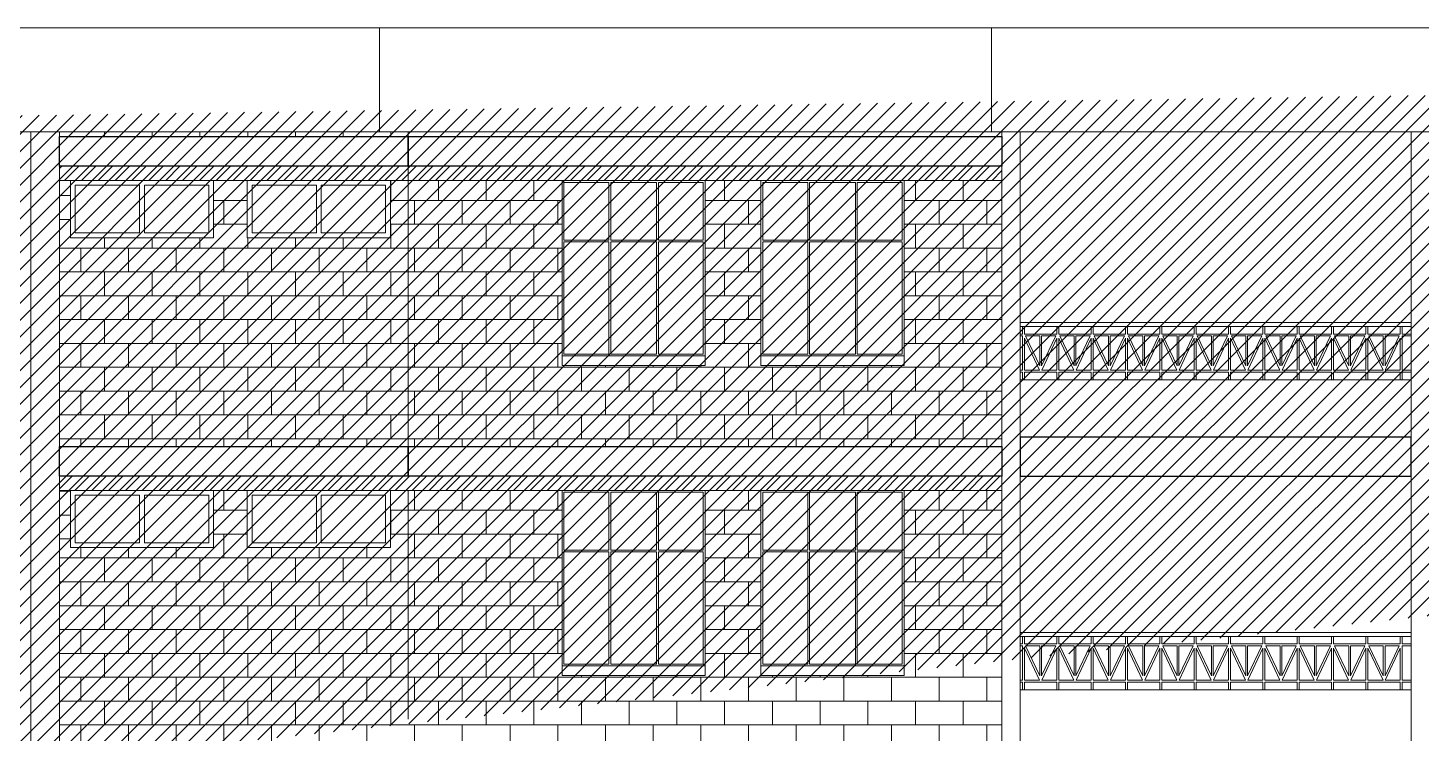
# Model space of a CAD drawing. Header units: millimetres. Extents: x 3614 to 12428, y -844 to 6844.
# Drawn here: x 5657.7 to 5672.3, y -467.08 to -459.69 of the extents above; entities that cross this region are included whole.
import ezdxf

# ---------------------------------------------------------------- set-up
doc = ezdxf.new("R2010")
doc.units = ezdxf.units.MM
doc.header["$LTSCALE"] = 40
doc.header["$MEASUREMENT"] = 0
doc.linetypes.add('DASHED', pattern=[0.75, 0.5, -0.25])
doc.layers.get('0').update_dxf_attribs({"linetype": 'CONTINUOUS', "lineweight": 20})
for name, color, linetype, lineweight in [('Beam', 254, 'CONTINUOUS', 25), ('CLL LEV.', 15, 'CONTINUOUS', 18), ('E2', 250, 'CONTINUOUS', 20), ('E3', 251, 'CONTINUOUS', 18), ('E4', 252, 'CONTINUOUS', 18), ('Hidden', 30, 'DASHED', 18), ('Railing', 23, 'CONTINUOUS', 18), ('Ventilator', 6, 'DASHED', 18), ('Window', 150, 'CONTINUOUS', 15)]:
    doc.layers.add(name, color=color, linetype=linetype, lineweight=lineweight)
pattern_1 = [(0, (0, -27.99403), (0, 0.25), []), (90, (0, -27.99403), (-0.5, 0), [0.25, -0.25]), (90, (0.25, -27.99403), (-0.5, 0), [-0.25, 0.25])]

# ---------------------------------------------------------------- blocks, each defined once
blk = doc.blocks.new('RTY')
at = {"layer": 'Ventilator', "linetype": 'ByBlock', "ltscale": 0.05}
for p, q in [((0, 0.6), (0, 0)), ((1.5, 0.6), (0, 0.6)), ((1.5, 0), (1.5, 0.6)), ((0.05, 0.55), (0.05, 0.05)), ((0.725, 0.55), (0.05, 0.55)), ((0.725, 0.55), (0.725, 0.05)), ((1.45, 0.55), (0.775, 0.55)), ((0.775, 0.55), (0.775, 0.05)), ((1.45, 0.05), (1.45, 0.55)), ((0, 0), (1.5, 0)), ((0.05, 0.05), (0.725, 0.05)), ((0.775, 0.05), (1.45, 0.05))]:
    blk.add_line(p, q, dxfattribs=at)
blk = doc.blocks.new('RET')
at = {"layer": 'CLL LEV.', "ltscale": 0.05}
blk.add_lwpolyline([(-0.05, -0.15), (1.45, -0.15), (1.45, -0.05), (-0.05, -0.05)], close=True, dxfattribs=at)
at = {"layer": 'Window', "ltscale": 0.05}
for points in [[(1.45, -0.05), (-0.05, -0.05), (-0.05, 1.79), (1.45, 1.79)], [(0.44, 1.165), (-0.03, 1.165), (-0.03, 1.77), (0.44, 1.77)], [(0.46, 1.165), (0.94, 1.165), (0.94, 1.77), (0.46, 1.77)], [(0.96, 1.77), (1.43, 1.77), (1.43, 1.165), (0.96, 1.165)], [(0.44, -0.03), (-0.03, -0.03), (-0.03, 1.145), (0.44, 1.145)], [(0.46, 1.145), (0.94, 1.145), (0.94, -0.03), (0.46, -0.03)], [(0.96, -0.03), (1.43, -0.03), (1.43, 1.145), (0.96, 1.145)]]:
    blk.add_lwpolyline(points, close=True, dxfattribs=at)

msp = doc.modelspace()

# ---------------------------------------------------------------- hatches: boundary and pattern name
at = {"layer": 'E3', "lineweight": 5, "ltscale": 0.05}
h = msp.add_hatch(dxfattribs=at)
h.set_pattern_fill('BRICK', color=256)
h.set_pattern_definition(pattern_1)
h.paths.add_polyline_path([(5663.2958, -464.0752), (5666.8808, -464.0752), (5666.8808, -463.2252), (5663.2958, -463.2252)])
h.paths.add_polyline_path([(5666.8808, -467.3252), (5667.9068, -467.3252), (5667.9068, -464.5352), (5666.8808, -464.5352)])
h.paths.add_polyline_path([(5663.2958, -467.3252), (5666.8808, -467.3252), (5666.8808, -466.4752), (5663.2958, -466.4752)])
h.paths.add_polyline_path([(5663.2958, -464.5352), (5661.6822, -464.5352), (5661.6822, -467.3252), (5663.2958, -467.3252)])
h.paths.add_polyline_path([(5666.8808, -470.5752), (5667.9068, -470.5752), (5667.9068, -467.7852), (5666.8808, -467.7852)])
h.paths.add_polyline_path([(5663.2958, -470.5752), (5666.8808, -470.5752), (5666.8808, -469.7252), (5663.2958, -469.7252)])
h.paths.add_polyline_path([(5663.2958, -467.7852), (5661.6822, -467.7852), (5661.6822, -470.5752), (5663.2958, -470.5752)])
h.paths.add_polyline_path([(5666.8808, -474.3752), (5667.9068, -474.3752), (5667.9068, -471.0352), (5666.8808, -471.0352)])
h.paths.add_polyline_path([(5663.2958, -474.3752), (5666.8808, -474.3752), (5666.8808, -472.9952), (5663.2958, -472.9952)])
h.paths.add_polyline_path([(5663.2958, -471.0352), (5661.6822, -471.0352), (5661.6822, -474.3752), (5663.2958, -474.3752)])
h.paths.add_polyline_path([(5663.2958, -462.1952), (5661.6822, -462.1952), (5661.6822, -464.0752), (5663.2958, -464.0752)])
h.paths.add_polyline_path([(5661.6822, -462.1952), (5663.2958, -462.1952), (5663.2958, -461.2852), (5661.6822, -461.2852)])
h.paths.add_polyline_path([(5664.7958, -463.2252), (5665.3808, -463.2252), (5665.3808, -461.2852), (5664.7958, -461.2852)])
h.paths.add_polyline_path([(5666.8808, -462.7152), (5667.9068, -462.7152), (5667.9068, -461.2852), (5666.8808, -461.2852)])
h.paths.add_polyline_path([(5667.9068, -462.7188), (5666.8808, -462.7188), (5666.8808, -464.0752), (5667.9068, -464.0752)])
h.paths.add_polyline_path([(5664.7958, -466.4752), (5665.3808, -466.4752), (5665.3808, -464.5352), (5664.7958, -464.5352)])
h.paths.add_polyline_path([(5664.7958, -469.7252), (5665.3808, -469.7252), (5665.3808, -467.7852), (5664.7958, -467.7852)])
h.paths.add_polyline_path([(5664.7947, -472.9952), (5665.3797, -472.9952), (5665.3808, -471.0352), (5664.7958, -471.0352)])
at = {"layer": 'E4', "lineweight": 5, "ltscale": 0.05}
h = msp.add_hatch(dxfattribs=at)
h.set_pattern_fill('BRICK', color=256)
h.set_pattern_definition(pattern_1)
h.paths.add_polyline_path([(5661.6822, -460.8252), (5658.0272, -460.8252), (5658.0272, -460.7752), (5661.6822, -460.7752)])
h = msp.add_hatch(dxfattribs=at)
h.set_pattern_fill('BRICK', color=256)
h.set_pattern_definition(pattern_1)
h.paths.add_polyline_path([(5658.0272, -474.3752), (5661.6822, -474.3752), (5661.6822, -471.6352), (5658.0272, -471.6352)])
h.paths.add_polyline_path([(5658.0272, -470.5752), (5661.6822, -470.5752), (5661.6822, -468.3852), (5658.0272, -468.3852)])
h.paths.add_polyline_path([(5658.0272, -467.3252), (5661.6822, -467.3252), (5661.6822, -465.1352), (5658.0272, -465.1352)])
h.paths.add_polyline_path([(5661.6822, -465.1372), (5661.4958, -465.1372), (5661.4958, -464.5352), (5661.6822, -464.5352)])
h.paths.add_polyline_path([(5659.9958, -465.1352), (5659.6422, -465.1352), (5659.6422, -464.5352), (5659.9958, -464.5352)])
h.paths.add_polyline_path([(5661.6822, -461.8852), (5661.4958, -461.8852), (5661.4958, -461.2852), (5661.6822, -461.2852)])
h.paths.add_polyline_path([(5658.0272, -464.0752), (5661.6822, -464.0752), (5661.6822, -461.8852), (5658.0272, -461.8852)])
h.paths.add_polyline_path([(5659.9958, -461.8643), (5659.6422, -461.8643), (5659.6422, -461.2852), (5659.9958, -461.2852)])
h.paths.add_polyline_path([(5659.9958, -468.3852), (5659.6422, -468.3852), (5659.6422, -467.7852), (5659.9958, -467.7852)])
h.paths.add_polyline_path([(5661.6822, -468.3833), (5661.4958, -468.3833), (5661.4958, -467.7852), (5661.6822, -467.7852)])
h.paths.add_polyline_path([(5659.9958, -471.6356), (5659.6422, -471.6356), (5659.6422, -471.0352), (5659.9958, -471.0352)])
h.paths.add_polyline_path([(5661.6822, -471.2852), (5661.4958, -471.2852), (5661.4958, -471.0352), (5661.6822, -471.0352)])
h = msp.add_hatch(dxfattribs=at)
h.set_pattern_fill('BRICK', color=256)
h.set_pattern_definition([(0, (0, -17.19403), (0, 0.25), []), (90, (0, -17.19403), (-0.5, 0), [0.25, -0.25]), (90, (0.25, -17.19403), (-0.5, 0), [-0.25, 0.25])])
h.paths.add_polyline_path([(5658.1422, -461.8852), (5658.0272, -461.8852), (5658.0272, -461.2852), (5658.1422, -461.2852)])
h = msp.add_hatch(dxfattribs=at)
h.set_pattern_fill('BRICK', color=256)
h.set_pattern_definition([(0, (0, -20.79403), (0, 0.25), []), (90, (0, -20.79403), (-0.5, 0), [0.25, -0.25]), (90, (0.25, -20.79403), (-0.5, 0), [-0.25, 0.25])])
h.paths.add_polyline_path([(5658.1422, -465.2422), (5658.0272, -465.2422), (5658.0272, -464.5352), (5658.1422, -464.5352)])
at = {"layer": 'Hidden', "linetype": 'Continuous', "lineweight": 0, "ltscale": 0.05}
h = msp.add_hatch(dxfattribs=at)
h.set_pattern_fill('ANSI31', color=256)
h.set_pattern_definition([(45, (164.59877, -0.86372), (-0.0883883476, 0.0883883476), [])])
edge = h.paths.add_edge_path()
edge.add_line((5637.0422, -460.8989), (5636.7422, -460.8989))
edge.add_line((5636.7422, -460.8989), (5636.7422, -460.8239))
edge.add_line((5636.7422, -460.8239), (5637.0422, -460.8114))
edge.add_line((5637.3422, -463.4664), (5636.7422, -463.4664))
edge.add_line((5636.7422, -463.4664), (5636.7422, -463.3914))
edge.add_line((5636.7422, -463.3914), (5637.3422, -463.3664))
edge.add_line((5637.3422, -466.7164), (5636.7422, -466.7164))
edge.add_line((5636.7422, -466.7164), (5636.7422, -466.6414))
edge.add_line((5636.7422, -466.6414), (5637.3422, -466.6164))
edge.add_line((5637.3422, -469.6559), (5636.7422, -469.6559))
edge.add_line((5636.7422, -469.6559), (5636.7422, -469.5809))
edge.add_line((5636.7422, -469.5809), (5637.3422, -469.5559))
edge.add_line((5703.1022, -462.6027), (5703.7022, -462.6027))
edge.add_line((5703.7022, -462.6027), (5703.7022, -462.5277))
edge.add_line((5703.7022, -462.5277), (5703.1022, -462.5027))
edge.add_line((5703.1022, -465.8527), (5703.7022, -465.8527))
edge.add_line((5703.7022, -465.8527), (5703.7022, -465.7777))
edge.add_line((5703.7022, -465.7777), (5703.1022, -465.7527))
edge.add_line((5703.1242, -468.7922), (5703.7022, -468.7922))
edge.add_line((5703.7022, -468.7922), (5703.7022, -468.7172))
edge.add_line((5703.7022, -468.7172), (5703.1022, -468.6922))
edge.add_line((5703.4022, -460.0352), (5703.7022, -460.0352))
edge.add_line((5703.7022, -460.0352), (5703.7022, -459.9602))
edge.add_line((5703.7022, -459.9602), (5703.4022, -459.9489))
at = {"layer": 'Hidden', "linetype": 'Continuous', "lineweight": 5, "ltscale": 0.05}
h = msp.add_hatch(dxfattribs=at)
h.set_pattern_fill('ANSI31', color=256)
h.set_pattern_definition([(45, (0, -27.99403), (-0.0883883476, 0.0883883476), [])])
h.paths.add_polyline_path([(5667.9068, -470.8852), (5658.0272, -470.8852), (5658.0272, -471.0352), (5667.9068, -471.0352)])
h.paths.add_polyline_path([(5667.9068, -467.6352), (5658.0272, -467.6352), (5658.0272, -467.7852), (5667.9068, -467.7852)])
h.paths.add_polyline_path([(5667.9068, -464.3852), (5658.0272, -464.3852), (5658.0272, -464.5352), (5667.9068, -464.5352)])
h.paths.add_polyline_path([(5667.9068, -461.1352), (5658.0272, -461.1352), (5658.0272, -461.2852), (5667.9068, -461.2852)])

# ---------------------------------------------------------------- linework, layer by layer
at = {"ltscale": 0.05}
for p, q in [((5668.099, -463.3752), (5672.1972, -463.3752)), ((5668.099, -463.9752), (5671.392, -463.9752)), ((5668.099, -466.6252), (5672.1972, -466.6252))]:
    msp.add_line(p, q, dxfattribs=at)
at = {"layer": 'Beam', "ltscale": 0.05}
msp.add_line((5667.9068, -461.1352), (5661.6822, -461.1352), dxfattribs=at)
for points in [[(5661.6822, -461.1352), (5658.0272, -461.1352), (5658.0272, -460.8252), (5661.6822, -460.8252)], [(5667.9068, -461.1352), (5661.6822, -461.1352), (5661.6822, -460.8252), (5667.9068, -460.8252)], [(5668.099, -464.3852), (5672.1972, -464.3852), (5672.1972, -463.9752), (5668.099, -463.9752)], [(5661.6822, -464.3852), (5658.0272, -464.3852), (5658.0272, -464.0752), (5661.6822, -464.0752)], [(5667.9068, -464.3852), (5661.6822, -464.3852), (5661.6822, -464.0752), (5667.9068, -464.0752)]]:
    msp.add_lwpolyline(points, close=True, dxfattribs=at)
at = {"layer": 'E2', "ltscale": 0.05}
for p, q in [((5667.799, -460.7752), (5667.799, -459.6852)), ((5667.799, -459.6852), (5672.4972, -459.6852)), ((5667.799, -460.7752), (5672.4972, -460.7752)), ((5667.9068, -460.7752), (5667.9068, -474.3752)), ((5668.099, -460.7752), (5668.099, -474.3752)), ((5668.099, -460.7752), (5668.099, -474.3752)), ((5672.1972, -460.7752), (5672.1972, -474.3752))]:
    msp.add_line(p, q, dxfattribs=at)
at = {"layer": 'E3', "linetype": 'Continuous', "ltscale": 0.05}
for p, q in [((5661.3822, -459.6852), (5667.799, -459.6852)), ((5661.3822, -460.7752), (5661.3822, -459.6852)), ((5661.3822, -460.7752), (5667.799, -460.7752)), ((5661.6822, -460.7752), (5661.6822, -464.0752)), ((5661.6822, -464.5352), (5661.6822, -466.9352))]:
    msp.add_line(p, q, dxfattribs=at)
at = {"layer": 'E4', "ltscale": 0.05}
for p, q in [((5657.3652, -459.6852), (5661.3822, -459.6852)), ((5657.3652, -460.7752), (5661.3822, -460.7752))]:
    msp.add_line(p, q, dxfattribs=at)
at = {"layer": 'E4', "linetype": 'Continuous', "ltscale": 0.05}
for points in [[(5658.0272, -470.6852), (5658.0272, -474.3752), (5657.7272, -474.3752), (5657.7272, -460.7752), (5658.0272, -460.7752), (5658.0272, -464.0752)], [(5658.0272, -464.5352), (5658.0272, -467.3252)]]:
    msp.add_lwpolyline(points, dxfattribs=at)
at = {"layer": 'Hidden', "linetype": 'Continuous', "lineweight": 5, "ltscale": 0.05}
for points in [[(5667.9068, -461.1352), (5658.0272, -461.1352), (5658.0272, -461.2852), (5667.9068, -461.2852)], [(5667.9068, -464.3852), (5658.0272, -464.3852), (5658.0272, -464.5352), (5667.9068, -464.5352)]]:
    msp.add_lwpolyline(points, close=True, dxfattribs=at)
at = {"layer": 'Railing'}
for p, q in [((5672.1972, -462.7752), (5668.099, -462.7752)), ((5672.1972, -462.8152), (5668.099, -462.8152)), ((5668.1224, -462.8152), (5668.1224, -462.8952)), ((5668.1424, -462.8152), (5668.1424, -462.8952)), ((5668.4824, -462.8152), (5668.4824, -462.8952)), ((5668.5024, -462.8152), (5668.5024, -462.8952)), ((5668.8424, -462.8152), (5668.8424, -462.8952)), ((5668.8624, -462.8152), (5668.8624, -462.8952)), ((5669.2024, -462.8152), (5669.2024, -462.8952)), ((5669.2224, -462.8152), (5669.2224, -462.8952)), ((5669.5624, -462.8152), (5669.5624, -462.8952)), ((5669.5824, -462.8152), (5669.5824, -462.8952)), ((5669.9224, -462.8152), (5669.9224, -462.8952)), ((5669.9424, -462.8152), (5669.9424, -462.8952)), ((5670.2824, -462.8152), (5670.2824, -462.8952)), ((5670.3024, -462.8152), (5670.3024, -462.8952)), ((5670.6424, -462.8152), (5670.6424, -462.8952)), ((5670.6624, -462.8152), (5670.6624, -462.8952)), ((5671.0024, -462.8152), (5671.0024, -462.8952)), ((5671.0224, -462.8152), (5671.0224, -462.8952)), ((5671.3624, -462.8152), (5671.3624, -462.8952)), ((5671.3824, -462.8152), (5671.3824, -462.8952)), ((5671.7224, -462.8152), (5671.7224, -462.8952)), ((5671.7424, -462.8152), (5671.7424, -462.8952)), ((5672.0824, -462.8152), (5672.0824, -462.8952)), ((5672.1024, -462.8152), (5672.1024, -462.8952)), ((5668.1224, -462.8952), (5668.099, -462.8952)), ((5668.1224, -462.9152), (5668.099, -462.9152)), ((5668.1224, -462.9152), (5668.1224, -463.2752)), ((5668.1424, -462.8952), (5668.4824, -462.8952)), ((5668.1424, -462.9386), (5668.3014, -463.2752)), ((5668.1424, -462.9386), (5668.1424, -463.2752)), ((5668.1535, -462.9152), (5668.3024, -462.9152)), ((5668.1535, -462.9152), (5668.3024, -463.2306)), ((5668.3024, -463.2306), (5668.3024, -462.9152)), ((5668.4714, -462.9152), (5668.3224, -463.2306)), ((5668.3224, -463.2306), (5668.3224, -462.9152)), ((5668.3224, -462.9152), (5668.4714, -462.9152)), ((5668.4824, -462.9386), (5668.3235, -463.2752)), ((5668.4824, -462.9386), (5668.4824, -463.2752)), ((5668.5024, -462.8952), (5668.8424, -462.8952)), ((5668.5024, -462.9386), (5668.6614, -463.2752)), ((5668.5024, -462.9386), (5668.5024, -463.2752)), ((5668.5135, -462.9152), (5668.6624, -462.9152)), ((5668.5135, -462.9152), (5668.6624, -463.2306)), ((5668.6624, -463.2306), (5668.6624, -462.9152)), ((5668.8314, -462.9152), (5668.6824, -463.2306)), ((5668.6824, -463.2306), (5668.6824, -462.9152)), ((5668.6824, -462.9152), (5668.8314, -462.9152)), ((5668.8424, -462.9386), (5668.6835, -463.2752)), ((5668.8424, -462.9386), (5668.8424, -463.2752)), ((5668.8624, -462.8952), (5669.2024, -462.8952)), ((5668.8624, -462.9386), (5669.0214, -463.2752)), ((5668.8624, -462.9386), (5668.8624, -463.2752)), ((5668.8735, -462.9152), (5669.0224, -462.9152)), ((5668.8735, -462.9152), (5669.0224, -463.2306)), ((5669.0224, -463.2306), (5669.0224, -462.9152)), ((5669.1914, -462.9152), (5669.0424, -463.2306)), ((5669.0424, -463.2306), (5669.0424, -462.9152)), ((5669.0424, -462.9152), (5669.1914, -462.9152)), ((5669.2024, -462.9386), (5669.0435, -463.2752)), ((5669.2024, -462.9386), (5669.2024, -463.2752)), ((5669.2224, -462.8952), (5669.5624, -462.8952)), ((5669.2224, -462.9386), (5669.3814, -463.2752)), ((5669.2224, -462.9386), (5669.2224, -463.2752)), ((5669.2335, -462.9152), (5669.3824, -462.9152)), ((5669.2335, -462.9152), (5669.3824, -463.2306)), ((5669.3824, -463.2306), (5669.3824, -462.9152)), ((5669.5514, -462.9152), (5669.4024, -463.2306)), ((5669.4024, -463.2306), (5669.4024, -462.9152)), ((5669.4024, -462.9152), (5669.5514, -462.9152)), ((5669.5624, -462.9386), (5669.4035, -463.2752)), ((5669.5624, -462.9386), (5669.5624, -463.2752)), ((5669.5824, -462.8952), (5669.9224, -462.8952)), ((5669.5824, -462.9386), (5669.7414, -463.2752)), ((5669.5824, -462.9386), (5669.5824, -463.2752)), ((5669.5935, -462.9152), (5669.7424, -462.9152)), ((5669.5935, -462.9152), (5669.7424, -463.2306)), ((5669.7424, -463.2306), (5669.7424, -462.9152)), ((5669.9114, -462.9152), (5669.7624, -463.2306)), ((5669.7624, -463.2306), (5669.7624, -462.9152)), ((5669.7624, -462.9152), (5669.9114, -462.9152)), ((5669.9224, -462.9386), (5669.7635, -463.2752)), ((5669.9224, -462.9386), (5669.9224, -463.2752)), ((5669.9424, -462.8952), (5670.2824, -462.8952)), ((5669.9424, -462.9386), (5670.1014, -463.2752)), ((5669.9424, -462.9386), (5669.9424, -463.2752)), ((5669.9535, -462.9152), (5670.1024, -462.9152)), ((5669.9535, -462.9152), (5670.1024, -463.2306)), ((5670.1024, -463.2306), (5670.1024, -462.9152)), ((5670.2714, -462.9152), (5670.1224, -463.2306)), ((5670.1224, -463.2306), (5670.1224, -462.9152)), ((5670.1224, -462.9152), (5670.2714, -462.9152)), ((5670.2824, -462.9386), (5670.1235, -463.2752)), ((5670.2824, -462.9386), (5670.2824, -463.2752)), ((5670.3024, -462.8952), (5670.6424, -462.8952)), ((5670.3024, -462.9386), (5670.4614, -463.2752)), ((5670.3024, -462.9386), (5670.3024, -463.2752)), ((5670.3135, -462.9152), (5670.4624, -462.9152)), ((5670.3135, -462.9152), (5670.4624, -463.2306)), ((5670.4624, -463.2306), (5670.4624, -462.9152)), ((5670.6314, -462.9152), (5670.4824, -463.2306)), ((5670.4824, -463.2306), (5670.4824, -462.9152)), ((5670.4824, -462.9152), (5670.6314, -462.9152)), ((5670.6424, -462.9386), (5670.4835, -463.2752)), ((5670.6424, -462.9386), (5670.6424, -463.2752)), ((5670.6624, -462.8952), (5671.0024, -462.8952)), ((5670.6624, -462.9386), (5670.8214, -463.2752)), ((5670.6624, -462.9386), (5670.6624, -463.2752)), ((5670.6735, -462.9152), (5670.8224, -462.9152)), ((5670.6735, -462.9152), (5670.8224, -463.2306)), ((5670.8224, -463.2306), (5670.8224, -462.9152)), ((5670.9914, -462.9152), (5670.8424, -463.2306)), ((5670.8424, -463.2306), (5670.8424, -462.9152)), ((5670.8424, -462.9152), (5670.9914, -462.9152)), ((5671.0024, -462.9386), (5670.8435, -463.2752)), ((5671.0024, -462.9386), (5671.0024, -463.2752)), ((5671.0224, -462.8952), (5671.3624, -462.8952)), ((5671.0224, -462.9386), (5671.1814, -463.2752)), ((5671.0224, -462.9386), (5671.0224, -463.2752)), ((5671.0335, -462.9152), (5671.1824, -462.9152)), ((5671.0335, -462.9152), (5671.1824, -463.2306)), ((5671.1824, -463.2306), (5671.1824, -462.9152)), ((5671.3514, -462.9152), (5671.2024, -463.2306)), ((5671.2024, -463.2306), (5671.2024, -462.9152)), ((5671.2024, -462.9152), (5671.3514, -462.9152)), ((5671.3624, -462.9386), (5671.2035, -463.2752)), ((5671.3624, -462.9386), (5671.3624, -463.2752)), ((5671.3824, -462.8952), (5671.7224, -462.8952)), ((5671.3824, -462.9386), (5671.5414, -463.2752)), ((5671.3824, -462.9386), (5671.3824, -463.2752)), ((5671.3935, -462.9152), (5671.5424, -462.9152)), ((5671.3935, -462.9152), (5671.5424, -463.2306)), ((5671.5424, -463.2306), (5671.5424, -462.9152)), ((5671.7114, -462.9152), (5671.5624, -463.2306)), ((5671.5624, -463.2306), (5671.5624, -462.9152)), ((5671.5624, -462.9152), (5671.7114, -462.9152)), ((5671.7224, -462.9386), (5671.5635, -463.2752)), ((5671.7224, -462.9386), (5671.7224, -463.2752)), ((5671.7424, -462.8952), (5672.0824, -462.8952)), ((5671.7424, -462.9386), (5671.9014, -463.2752)), ((5671.7424, -462.9386), (5671.7424, -463.2752)), ((5671.7535, -462.9152), (5671.9024, -462.9152)), ((5671.7535, -462.9152), (5671.9024, -463.2306)), ((5671.9024, -463.2306), (5671.9024, -462.9152)), ((5672.0714, -462.9152), (5671.9224, -463.2306)), ((5671.9224, -463.2306), (5671.9224, -462.9152)), ((5671.9224, -462.9152), (5672.0714, -462.9152)), ((5672.0824, -462.9386), (5671.9235, -463.2752)), ((5672.0824, -462.9386), (5672.0824, -463.2752)), ((5672.1024, -462.8952), (5672.1972, -462.8952)), ((5672.1024, -462.9152), (5672.1024, -463.2752)), ((5672.1024, -462.9152), (5672.1972, -462.9152)), ((5668.1224, -463.2752), (5668.099, -463.2752)), ((5668.1224, -463.2952), (5668.099, -463.2952)), ((5668.1224, -463.2952), (5668.1224, -463.3752)), ((5668.1424, -463.2752), (5668.3014, -463.2752)), ((5668.1424, -463.2952), (5668.4824, -463.2952)), ((5668.1424, -463.2952), (5668.1424, -463.3752)), ((5668.3235, -463.2752), (5668.4824, -463.2752)), ((5668.4824, -463.2952), (5668.4824, -463.3752)), ((5668.5024, -463.2752), (5668.6614, -463.2752)), ((5668.5024, -463.2952), (5668.8424, -463.2952)), ((5668.5024, -463.2952), (5668.5024, -463.3752)), ((5668.6835, -463.2752), (5668.8424, -463.2752)), ((5668.8424, -463.2952), (5668.8424, -463.3752)), ((5668.8624, -463.2752), (5669.0214, -463.2752)), ((5668.8624, -463.2952), (5669.2024, -463.2952)), ((5668.8624, -463.2952), (5668.8624, -463.3752)), ((5669.0435, -463.2752), (5669.2024, -463.2752)), ((5669.2024, -463.2952), (5669.2024, -463.3752)), ((5669.2224, -463.2752), (5669.3814, -463.2752)), ((5669.2224, -463.2952), (5669.5624, -463.2952)), ((5669.2224, -463.2952), (5669.2224, -463.3752)), ((5669.4035, -463.2752), (5669.5624, -463.2752)), ((5669.5624, -463.2952), (5669.5624, -463.3752)), ((5669.5824, -463.2752), (5669.7414, -463.2752)), ((5669.5824, -463.2952), (5669.9224, -463.2952)), ((5669.5824, -463.2952), (5669.5824, -463.3752)), ((5669.7635, -463.2752), (5669.9224, -463.2752)), ((5669.9224, -463.2952), (5669.9224, -463.3752)), ((5669.9424, -463.2752), (5670.1014, -463.2752)), ((5669.9424, -463.2952), (5670.2824, -463.2952)), ((5669.9424, -463.2952), (5669.9424, -463.3752)), ((5670.1235, -463.2752), (5670.2824, -463.2752)), ((5670.2824, -463.2952), (5670.2824, -463.3752)), ((5670.3024, -463.2752), (5670.4614, -463.2752)), ((5670.3024, -463.2952), (5670.6424, -463.2952)), ((5670.3024, -463.2952), (5670.3024, -463.3752)), ((5670.4835, -463.2752), (5670.6424, -463.2752)), ((5670.6424, -463.2952), (5670.6424, -463.3752)), ((5670.6624, -463.2752), (5670.8214, -463.2752)), ((5670.6624, -463.2952), (5671.0024, -463.2952)), ((5670.6624, -463.2952), (5670.6624, -463.3752)), ((5670.8435, -463.2752), (5671.0024, -463.2752)), ((5671.0024, -463.2952), (5671.0024, -463.3752)), ((5671.0224, -463.2752), (5671.1814, -463.2752)), ((5671.0224, -463.2952), (5671.3624, -463.2952)), ((5671.0224, -463.2952), (5671.0224, -463.3752)), ((5671.2035, -463.2752), (5671.3624, -463.2752)), ((5671.3624, -463.2952), (5671.3624, -463.3752)), ((5671.3824, -463.2752), (5671.5414, -463.2752)), ((5671.3824, -463.2952), (5671.7224, -463.2952)), ((5671.3824, -463.2952), (5671.3824, -463.3752)), ((5671.5635, -463.2752), (5671.7224, -463.2752)), ((5671.7224, -463.2952), (5671.7224, -463.3752)), ((5671.7424, -463.2752), (5671.9014, -463.2752)), ((5671.7424, -463.2952), (5672.0824, -463.2952)), ((5671.7424, -463.2952), (5671.7424, -463.3752)), ((5671.9235, -463.2752), (5672.0824, -463.2752)), ((5672.0824, -463.2952), (5672.0824, -463.3752)), ((5672.1024, -463.2752), (5672.1972, -463.2752)), ((5672.1024, -463.2952), (5672.1024, -463.3752)), ((5672.1024, -463.2952), (5672.1972, -463.2952)), ((5672.1972, -466.0252), (5668.099, -466.0252)), ((5672.1972, -466.0652), (5668.099, -466.0652)), ((5668.1224, -466.1452), (5668.099, -466.1452)), ((5668.1224, -466.1652), (5668.099, -466.1652)), ((5668.1224, -466.0652), (5668.1224, -466.1452)), ((5668.1224, -466.1652), (5668.1224, -466.5252)), ((5668.1424, -466.0652), (5668.1424, -466.1452)), ((5668.1424, -466.1452), (5668.4824, -466.1452)), ((5668.1424, -466.1886), (5668.3014, -466.5252)), ((5668.1424, -466.1886), (5668.1424, -466.5252)), ((5668.1535, -466.1652), (5668.3024, -466.1652)), ((5668.1535, -466.1652), (5668.3024, -466.4806)), ((5668.3024, -466.4806), (5668.3024, -466.1652)), ((5668.4714, -466.1652), (5668.3224, -466.4806)), ((5668.3224, -466.4806), (5668.3224, -466.1652)), ((5668.3224, -466.1652), (5668.4714, -466.1652)), ((5668.4824, -466.1886), (5668.3235, -466.5252)), ((5668.4824, -466.0652), (5668.4824, -466.1452)), ((5668.4824, -466.1886), (5668.4824, -466.5252)), ((5668.5024, -466.0652), (5668.5024, -466.1452)), ((5668.5024, -466.1452), (5668.8424, -466.1452)), ((5668.5024, -466.1886), (5668.6614, -466.5252)), ((5668.5024, -466.1886), (5668.5024, -466.5252)), ((5668.5135, -466.1652), (5668.6624, -466.1652)), ((5668.5135, -466.1652), (5668.6624, -466.4806)), ((5668.6624, -466.4806), (5668.6624, -466.1652)), ((5668.8314, -466.1652), (5668.6824, -466.4806)), ((5668.6824, -466.4806), (5668.6824, -466.1652)), ((5668.6824, -466.1652), (5668.8314, -466.1652)), ((5668.8424, -466.1886), (5668.6835, -466.5252)), ((5668.8424, -466.0652), (5668.8424, -466.1452)), ((5668.8424, -466.1886), (5668.8424, -466.5252)), ((5668.8624, -466.0652), (5668.8624, -466.1452)), ((5668.8624, -466.1452), (5669.2024, -466.1452)), ((5668.8624, -466.1886), (5669.0214, -466.5252)), ((5668.8624, -466.1886), (5668.8624, -466.5252)), ((5668.8735, -466.1652), (5669.0224, -466.1652)), ((5668.8735, -466.1652), (5669.0224, -466.4806)), ((5669.0224, -466.4806), (5669.0224, -466.1652)), ((5669.1914, -466.1652), (5669.0424, -466.4806)), ((5669.0424, -466.4806), (5669.0424, -466.1652)), ((5669.0424, -466.1652), (5669.1914, -466.1652)), ((5669.2024, -466.1886), (5669.0435, -466.5252)), ((5669.2024, -466.0652), (5669.2024, -466.1452)), ((5669.2024, -466.1886), (5669.2024, -466.5252)), ((5669.2224, -466.0652), (5669.2224, -466.1452)), ((5669.2224, -466.1452), (5669.5624, -466.1452)), ((5669.2224, -466.1886), (5669.3814, -466.5252)), ((5669.2224, -466.1886), (5669.2224, -466.5252)), ((5669.2335, -466.1652), (5669.3824, -466.1652)), ((5669.2335, -466.1652), (5669.3824, -466.4806)), ((5669.3824, -466.4806), (5669.3824, -466.1652)), ((5669.5514, -466.1652), (5669.4024, -466.4806)), ((5669.4024, -466.4806), (5669.4024, -466.1652)), ((5669.4024, -466.1652), (5669.5514, -466.1652)), ((5669.5624, -466.1886), (5669.4035, -466.5252)), ((5669.5624, -466.0652), (5669.5624, -466.1452)), ((5669.5624, -466.1886), (5669.5624, -466.5252)), ((5669.5824, -466.0652), (5669.5824, -466.1452)), ((5669.5824, -466.1452), (5669.9224, -466.1452)), ((5669.5824, -466.1886), (5669.7414, -466.5252)), ((5669.5824, -466.1886), (5669.5824, -466.5252)), ((5669.5935, -466.1652), (5669.7424, -466.1652)), ((5669.5935, -466.1652), (5669.7424, -466.4806)), ((5669.7424, -466.4806), (5669.7424, -466.1652)), ((5669.9114, -466.1652), (5669.7624, -466.4806)), ((5669.7624, -466.4806), (5669.7624, -466.1652)), ((5669.7624, -466.1652), (5669.9114, -466.1652)), ((5669.9224, -466.1886), (5669.7635, -466.5252)), ((5669.9224, -466.0652), (5669.9224, -466.1452)), ((5669.9224, -466.1886), (5669.9224, -466.5252)), ((5669.9424, -466.0652), (5669.9424, -466.1452)), ((5669.9424, -466.1452), (5670.2824, -466.1452)), ((5669.9424, -466.1886), (5670.1014, -466.5252)), ((5669.9424, -466.1886), (5669.9424, -466.5252)), ((5669.9535, -466.1652), (5670.1024, -466.1652)), ((5669.9535, -466.1652), (5670.1024, -466.4806)), ((5670.1024, -466.4806), (5670.1024, -466.1652)), ((5670.2714, -466.1652), (5670.1224, -466.4806)), ((5670.1224, -466.4806), (5670.1224, -466.1652)), ((5670.1224, -466.1652), (5670.2714, -466.1652)), ((5670.2824, -466.1886), (5670.1235, -466.5252)), ((5670.2824, -466.0652), (5670.2824, -466.1452)), ((5670.2824, -466.1886), (5670.2824, -466.5252)), ((5670.3024, -466.0652), (5670.3024, -466.1452)), ((5670.3024, -466.1452), (5670.6424, -466.1452)), ((5670.3024, -466.1886), (5670.4614, -466.5252)), ((5670.3024, -466.1886), (5670.3024, -466.5252)), ((5670.3135, -466.1652), (5670.4624, -466.1652)), ((5670.3135, -466.1652), (5670.4624, -466.4806)), ((5670.4624, -466.4806), (5670.4624, -466.1652)), ((5670.6314, -466.1652), (5670.4824, -466.4806)), ((5670.4824, -466.4806), (5670.4824, -466.1652)), ((5670.4824, -466.1652), (5670.6314, -466.1652)), ((5670.6424, -466.1886), (5670.4835, -466.5252)), ((5670.6424, -466.0652), (5670.6424, -466.1452)), ((5670.6424, -466.1886), (5670.6424, -466.5252)), ((5670.6624, -466.0652), (5670.6624, -466.1452)), ((5670.6624, -466.1452), (5671.0024, -466.1452)), ((5670.6624, -466.1886), (5670.8214, -466.5252)), ((5670.6624, -466.1886), (5670.6624, -466.5252)), ((5670.6735, -466.1652), (5670.8224, -466.1652)), ((5670.6735, -466.1652), (5670.8224, -466.4806)), ((5670.8224, -466.4806), (5670.8224, -466.1652)), ((5670.9914, -466.1652), (5670.8424, -466.4806)), ((5670.8424, -466.4806), (5670.8424, -466.1652)), ((5670.8424, -466.1652), (5670.9914, -466.1652)), ((5671.0024, -466.1886), (5670.8435, -466.5252)), ((5671.0024, -466.0652), (5671.0024, -466.1452)), ((5671.0024, -466.1886), (5671.0024, -466.5252)), ((5671.0224, -466.0652), (5671.0224, -466.1452)), ((5671.0224, -466.1452), (5671.3624, -466.1452)), ((5671.0224, -466.1886), (5671.1814, -466.5252)), ((5671.0224, -466.1886), (5671.0224, -466.5252)), ((5671.0335, -466.1652), (5671.1824, -466.1652)), ((5671.0335, -466.1652), (5671.1824, -466.4806)), ((5671.1824, -466.4806), (5671.1824, -466.1652)), ((5671.3514, -466.1652), (5671.2024, -466.4806)), ((5671.2024, -466.4806), (5671.2024, -466.1652)), ((5671.2024, -466.1652), (5671.3514, -466.1652)), ((5671.3624, -466.1886), (5671.2035, -466.5252)), ((5671.3624, -466.0652), (5671.3624, -466.1452)), ((5671.3624, -466.1886), (5671.3624, -466.5252)), ((5671.3824, -466.0652), (5671.3824, -466.1452)), ((5671.3824, -466.1452), (5671.7224, -466.1452)), ((5671.3824, -466.1886), (5671.5414, -466.5252)), ((5671.3824, -466.1886), (5671.3824, -466.5252)), ((5671.3935, -466.1652), (5671.5424, -466.1652)), ((5671.3935, -466.1652), (5671.5424, -466.4806)), ((5671.5424, -466.4806), (5671.5424, -466.1652)), ((5671.7114, -466.1652), (5671.5624, -466.4806)), ((5671.5624, -466.4806), (5671.5624, -466.1652)), ((5671.5624, -466.1652), (5671.7114, -466.1652)), ((5671.7224, -466.1886), (5671.5635, -466.5252)), ((5671.7224, -466.0652), (5671.7224, -466.1452)), ((5671.7224, -466.1886), (5671.7224, -466.5252)), ((5671.7424, -466.0652), (5671.7424, -466.1452)), ((5671.7424, -466.1452), (5672.0824, -466.1452)), ((5671.7424, -466.1886), (5671.9014, -466.5252)), ((5671.7424, -466.1886), (5671.7424, -466.5252)), ((5671.7535, -466.1652), (5671.9024, -466.1652)), ((5671.7535, -466.1652), (5671.9024, -466.4806)), ((5671.9024, -466.4806), (5671.9024, -466.1652)), ((5672.0714, -466.1652), (5671.9224, -466.4806)), ((5671.9224, -466.4806), (5671.9224, -466.1652)), ((5671.9224, -466.1652), (5672.0714, -466.1652)), ((5672.0824, -466.1886), (5671.9235, -466.5252)), ((5672.0824, -466.0652), (5672.0824, -466.1452)), ((5672.0824, -466.1886), (5672.0824, -466.5252)), ((5672.1024, -466.0652), (5672.1024, -466.1452)), ((5672.1024, -466.1452), (5672.1972, -466.1452)), ((5672.1024, -466.1652), (5672.1972, -466.1652)), ((5672.1024, -466.1652), (5672.1024, -466.5252)), ((5668.1224, -466.5252), (5668.099, -466.5252)), ((5668.1224, -466.5452), (5668.099, -466.5452)), ((5668.1224, -466.5452), (5668.1224, -466.6252)), ((5668.1424, -466.5252), (5668.3014, -466.5252)), ((5668.1424, -466.5452), (5668.4824, -466.5452)), ((5668.1424, -466.5452), (5668.1424, -466.6252)), ((5668.3235, -466.5252), (5668.4824, -466.5252)), ((5668.4824, -466.5452), (5668.4824, -466.6252)), ((5668.5024, -466.5252), (5668.6614, -466.5252)), ((5668.5024, -466.5452), (5668.8424, -466.5452)), ((5668.5024, -466.5452), (5668.5024, -466.6252)), ((5668.6835, -466.5252), (5668.8424, -466.5252)), ((5668.8424, -466.5452), (5668.8424, -466.6252)), ((5668.8624, -466.5252), (5669.0214, -466.5252)), ((5668.8624, -466.5452), (5669.2024, -466.5452)), ((5668.8624, -466.5452), (5668.8624, -466.6252)), ((5669.0435, -466.5252), (5669.2024, -466.5252)), ((5669.2024, -466.5452), (5669.2024, -466.6252)), ((5669.2224, -466.5252), (5669.3814, -466.5252)), ((5669.2224, -466.5452), (5669.5624, -466.5452)), ((5669.2224, -466.5452), (5669.2224, -466.6252)), ((5669.4035, -466.5252), (5669.5624, -466.5252)), ((5669.5624, -466.5452), (5669.5624, -466.6252)), ((5669.5824, -466.5252), (5669.7414, -466.5252)), ((5669.5824, -466.5452), (5669.9224, -466.5452)), ((5669.5824, -466.5452), (5669.5824, -466.6252)), ((5669.7635, -466.5252), (5669.9224, -466.5252)), ((5669.9224, -466.5452), (5669.9224, -466.6252)), ((5669.9424, -466.5252), (5670.1014, -466.5252)), ((5669.9424, -466.5452), (5670.2824, -466.5452)), ((5669.9424, -466.5452), (5669.9424, -466.6252)), ((5670.1235, -466.5252), (5670.2824, -466.5252)), ((5670.2824, -466.5452), (5670.2824, -466.6252)), ((5670.3024, -466.5252), (5670.4614, -466.5252)), ((5670.3024, -466.5452), (5670.6424, -466.5452)), ((5670.3024, -466.5452), (5670.3024, -466.6252)), ((5670.4835, -466.5252), (5670.6424, -466.5252)), ((5670.6424, -466.5452), (5670.6424, -466.6252)), ((5670.6624, -466.5252), (5670.8214, -466.5252)), ((5670.6624, -466.5452), (5671.0024, -466.5452)), ((5670.6624, -466.5452), (5670.6624, -466.6252)), ((5670.8435, -466.5252), (5671.0024, -466.5252)), ((5671.0024, -466.5452), (5671.0024, -466.6252)), ((5671.0224, -466.5252), (5671.1814, -466.5252)), ((5671.0224, -466.5452), (5671.3624, -466.5452)), ((5671.0224, -466.5452), (5671.0224, -466.6252)), ((5671.2035, -466.5252), (5671.3624, -466.5252)), ((5671.3624, -466.5452), (5671.3624, -466.6252)), ((5671.3824, -466.5252), (5671.5414, -466.5252)), ((5671.3824, -466.5452), (5671.7224, -466.5452)), ((5671.3824, -466.5452), (5671.3824, -466.6252)), ((5671.5635, -466.5252), (5671.7224, -466.5252)), ((5671.7224, -466.5452), (5671.7224, -466.6252)), ((5671.7424, -466.5252), (5671.9014, -466.5252)), ((5671.7424, -466.5452), (5672.0824, -466.5452)), ((5671.7424, -466.5452), (5671.7424, -466.6252)), ((5671.9235, -466.5252), (5672.0824, -466.5252)), ((5672.0824, -466.5452), (5672.0824, -466.6252)), ((5672.1024, -466.5252), (5672.1972, -466.5252)), ((5672.1024, -466.5452), (5672.1972, -466.5452)), ((5672.1024, -466.5452), (5672.1024, -466.6252))]:
    msp.add_line(p, q, dxfattribs=at)

# ---------------------------------------------------------------- block references
at = {"layer": 'Ventilator', "linetype": 'ByBlock'}
for p in [(5658.1422, -461.8852), (5658.1422, -465.1352)]:
    msp.add_blockref('RTY', p, dxfattribs=at)
at = {"layer": 'Ventilator', "linetype": 'ByBlock', "xscale": -1}
for p in [(5661.4958, -461.8852), (5661.4958, -465.1352)]:
    msp.add_blockref('RTY', p, dxfattribs=at)
at = {"layer": 'Window'}
for p in [(5663.3458, -463.0752), (5663.3458, -466.3252)]:
    msp.add_blockref('RET', p, dxfattribs=at)
at = {"layer": 'Window', "xscale": -1}
for p in [(5666.8308, -463.0752), (5666.8308, -466.3252)]:
    msp.add_blockref('RET', p, dxfattribs=at)

doc.saveas('drawing.dxf')
